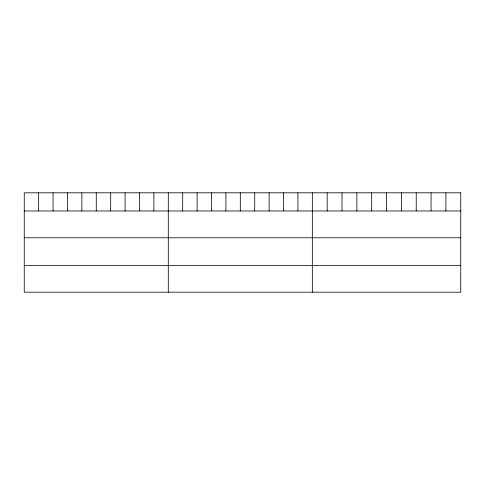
<?xml version="1.0" encoding="UTF-8"?>
<svg xmlns="http://www.w3.org/2000/svg" width="485" height="485" viewBox="0 0 485 485"><rect width="100%" height="100%" fill="white"/><g stroke="black" fill="none" stroke-linecap="round" stroke-linejoin="round"><path stroke-width="0.73" d="M24.25 210.975L460.75 210.975M24.25 237.777L460.75 237.777M24.25 265.386L460.75 265.386M445.909 192.812L445.909 210.975M431.068 192.812L431.068 210.975M416.227 192.812L416.227 210.975M401.386 192.812L401.386 210.975M386.545 192.812L386.545 210.975M371.704 192.812L371.704 210.975M356.863 192.812L356.863 210.975M342.022 192.812L342.022 210.975M327.181 192.812L327.181 210.975M312.34 192.812L312.34 292.188M297.935 192.812L297.935 210.975M283.531 192.812L283.531 210.975M269.126 192.812L269.126 210.975M254.722 192.812L254.722 210.975M240.317 192.812L240.317 210.975M225.913 192.812L225.913 210.975M211.508 192.812L211.508 210.975M197.104 192.812L197.104 210.975M182.7 192.812L182.7 210.975M168.295 192.812L168.295 292.188M153.891 192.812L153.891 210.975M139.486 192.812L139.486 210.975M125.081 192.812L125.081 210.975M110.677 192.812L110.677 210.975M96.272 192.812L96.272 210.975M81.868 192.812L81.868 210.975M67.463 192.812L67.463 210.975M53.059 192.812L53.059 210.975M38.654 192.812L38.654 210.975M460.75 192.812L24.25 192.812L24.25 292.188L460.75 292.188L460.75 192.812"/></g></svg>
